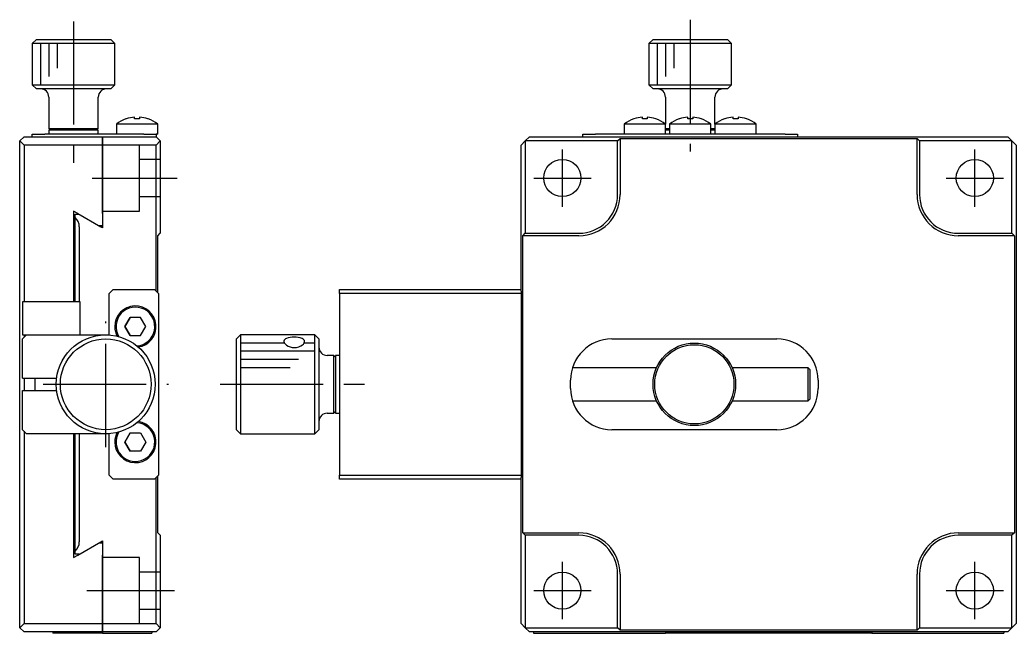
# Model space of a CAD drawing. Extents: x 17 to 272, y 4 to 148.
# Drawn here: x 151.5 to 272.2, y 49 to 123.4 of the extents above; entities that cross this region are included whole.
import ezdxf

# ---------------------------------------------------------------- set-up
doc = ezdxf.new("R2010")
doc.units = 0
doc.header["$LTSCALE"] = 10
doc.linetypes.add('CENTER', pattern=[2, 1.25, -0.25, 0.25, -0.25])
doc.linetypes.add('DASHED', pattern=[3.5, 2, -1.5])
doc.layers.get('0').update_dxf_attribs({"linetype": 'CONTINUOUS'})
doc.layers.add('CENTER', color=1, linetype='CENTER')

msp = doc.modelspace()

# ---------------------------------------------------------------- linework, layer by layer
at = {"color": 7, "linetype": 'CONTINUOUS'}
for p, q in [((153.5, 121), (153, 120.5)), ((153.5, 121), (162.5, 121)), ((163, 120.5), (162.5, 121)), ((228.25, 121), (227.75, 120.5)), ((228.25, 121), (232.75, 121)), ((232.75, 121), (237.25, 121)), ((237.75, 120.5), (237.25, 121)), ((163, 120.5), (153, 120.5)), ((153, 120.5), (153, 115.5)), ((163, 115.5), (163, 120.5)), ((232.75, 120.5), (227.75, 120.5)), ((227.75, 120.5), (227.75, 115.5)), ((237.75, 120.5), (232.75, 120.5)), ((237.75, 115.5), (237.75, 120.5)), ((153, 115.5), (163, 115.5)), ((153, 115.5), (153.5, 115)), ((162.5, 115), (153.5, 115)), ((162.5, 115), (163, 115.5)), ((227.75, 115.5), (237.75, 115.5)), ((227.75, 115.5), (228.25, 115)), ((237.25, 115), (228.25, 115)), ((237.25, 115), (237.75, 115.5)), ((155, 114), (155, 110.2)), ((161, 110.2), (161, 114)), ((229.75, 114), (229.75, 110.722499)), ((235.75, 110.722499), (235.75, 114)), ((164.383755, 111.365302), (164.35, 111.365302)), ((165.4, 111.365302), (165.4, 111.577436)), ((166, 111.365302), (165.4, 111.365302)), ((166, 111.577436), (166, 111.365302)), ((167.05, 111.365302), (167.016245, 111.365302)), ((225.933755, 111.365302), (225.9, 111.365302)), ((226.95, 111.365302), (226.95, 111.577436)), ((227.55, 111.365302), (226.95, 111.365302)), ((227.55, 111.577436), (227.55, 111.365302)), ((228.6, 111.365302), (228.566245, 111.365302)), ((231.433755, 111.365302), (231.4, 111.365302)), ((232.45, 111.365302), (232.45, 111.577436)), ((233.05, 111.365302), (232.45, 111.365302)), ((233.05, 111.577436), (233.05, 111.365302)), ((234.1, 111.365302), (234.066245, 111.365302)), ((236.933755, 111.365302), (236.9, 111.365302)), ((237.95, 111.365302), (237.95, 111.577436)), ((238.55, 111.365302), (237.95, 111.365302)), ((238.55, 111.577436), (238.55, 111.365302)), ((239.6, 111.365302), (239.566245, 111.365302)), ((155, 110.2), (161, 110.2)), ((155, 110.2), (155.2, 110)), ((161, 110), (155, 110)), ((155, 110), (155, 109.5)), ((160.8, 110), (155.2, 110)), ((160.8, 110), (161, 110.2)), ((161, 109.5), (161, 110)), ((165.7, 110.722499), (163.2, 110.722499)), ((163.2, 110.722499), (163.2, 109.5)), ((168.2, 110.722499), (165.7, 110.722499)), ((168.2, 109.5), (168.2, 110.722499)), ((229.75, 110.722499), (224.75, 110.722499)), ((224.75, 110.722499), (224.75, 109.5)), ((229.75, 109.5), (229.75, 110.722499)), ((229.75, 110.2), (230.25, 110.2)), ((229.75, 110.2), (229.95, 110)), ((230.25, 110), (229.75, 110)), ((235.25, 110.722499), (230.25, 110.722499)), ((230.25, 110.722499), (230.25, 109.5)), ((235.25, 109.5), (235.25, 110.722499)), ((235.25, 110.2), (235.75, 110.2)), ((235.75, 110), (235.25, 110)), ((235.55, 110), (235.75, 110.2)), ((240.75, 110.722499), (235.75, 110.722499)), ((235.75, 110.722499), (235.75, 109.5)), ((240.75, 109.5), (240.75, 110.722499)), ((151.5, 108.7), (152, 109.2)), ((152, 108.2), (151.5, 108.7)), ((151.5, 49.7), (151.5, 108.7)), ((152, 109.2), (161.5, 109.2)), ((153, 109.2), (153, 109.5)), ((153, 109.5), (154.5, 109.5)), ((166.5, 109.5), (154.5, 109.5)), ((161.5, 109.2), (161.5, 108.2)), ((161.5, 108.2), (161.5, 109.2)), ((161.5, 109.2), (168, 109.2)), ((166.5, 109.5), (168, 109.5)), ((168.2, 109.5), (168, 109.5)), ((168, 109.5), (168, 109.2)), ((168, 109.2), (168.5, 108.7)), ((168.5, 108.7), (168, 108.2)), ((168.5, 108.7), (168.5, 97.5)), ((212.75, 108.7), (212.25, 108.2)), ((213.25, 109.2), (212.75, 108.7)), ((212.75, 108.7), (212.75, 97.5)), ((223.95, 108.7), (212.75, 108.7)), ((213.25, 109.2), (221.25, 109.2)), ((219.75, 109.2), (219.75, 109.5)), ((219.75, 109.5), (221.25, 109.5)), ((226.270204, 109.5), (221.25, 109.5)), ((221.25, 109.2), (244.25, 109.2)), ((221.25, 109.2), (244.25, 109.2)), ((223.95, 108.7), (224.25, 109)), ((223.95, 102.2), (223.95, 108.7)), ((224.25, 109), (260.25, 109)), ((224.25, 109), (224.25, 102.2)), ((228.229796, 109.5), (226.270204, 109.5)), ((229.75, 109.5), (228.229796, 109.5)), ((235.75, 109.5), (229.75, 109.5)), ((237.270204, 109.5), (235.75, 109.5)), ((239.229796, 109.5), (237.270204, 109.5)), ((244.25, 109.5), (239.229796, 109.5)), ((244.25, 109.5), (245.75, 109.5)), ((244.25, 109.2), (271.25, 109.2)), ((245.75, 109.5), (245.75, 109.2)), ((260.25, 109), (260.55, 108.7)), ((260.25, 102.2), (260.25, 109)), ((271.75, 108.7), (260.55, 108.7)), ((260.55, 108.7), (260.55, 102.2)), ((271.75, 108.7), (271.25, 109.2)), ((271.75, 97.5), (271.75, 108.7)), ((272.25, 108.2), (271.75, 108.7)), ((152, 108.2), (152, 89.2)), ((161.5, 108.2), (152, 108.2)), ((161.5, 99.9), (161.5, 108.2)), ((168, 108.2), (161.5, 108.2)), ((161.5, 108.2), (161.5, 99.9)), ((168, 90.5), (168, 108.2)), ((212.25, 90.5), (212.25, 108.2)), ((272.25, 108.2), (272.25, 50.2)), ((158.519615, 99.9), (158, 100.2)), ((158, 100.2), (158, 89.2)), ((158.2, 99.418034), (158.2, 99.8)), ((158.2, 99.8), (158.69282, 99.8)), ((158.2, 89.2), (158.2, 99.418034)), ((158.519615, 99.9), (161.291288, 98.3)), ((161.5, 99.9), (161.5, 98.1795)), ((158.7, 98.3), (158.7, 89.2)), ((161.5, 98.4), (161.118083, 98.4)), ((161.5, 98.1795), (161.291288, 98.3)), ((168.2, 97.2), (168.5, 97.5)), ((168.2, 90.3), (168.2, 97.2)), ((212.45, 97.2), (212.75, 97.5)), ((212.45, 61.2), (212.45, 97.2)), ((219.25, 97.2), (212.45, 97.2)), ((212.75, 97.5), (219.25, 97.5)), ((265.25, 97.5), (271.75, 97.5)), ((272.05, 97.2), (265.25, 97.2)), ((271.75, 97.5), (272.05, 97.2)), ((272.05, 97.2), (272.05, 61.2)), ((162.8, 90.7), (162.3, 90.2)), ((162.8, 90.7), (167.8, 90.7)), ((168.3, 90.2), (167.8, 90.7)), ((190.25, 90.7), (212.25, 90.7)), ((190.25, 90.2), (190.25, 90.7)), ((162.3, 85.2), (162.3, 90.2)), ((168.3, 90.2), (168.3, 68.2)), ((212.25, 90.2), (190.25, 90.2)), ((190.25, 90.2), (190.25, 68.2)), ((212.25, 90.5), (212.25, 90.2)), ((212.25, 90.2), (212.25, 68.2)), ((158.8, 89.2), (151.8, 89.2)), ((151.8, 89.2), (151.8, 85.2)), ((158.8, 85.2), (158.8, 89.2)), ((164.864915, 87.3), (164.229829, 86.2)), ((164.229829, 86.2), (164.864915, 87.3)), ((166.135085, 87.3), (164.864915, 87.3)), ((166.770171, 86.2), (166.135085, 87.3)), ((164.229829, 86.2), (164.864915, 85.1)), ((164.864915, 85.1), (164.229829, 86.2)), ((166.135085, 85.1), (166.770171, 86.2)), ((151.8, 85.2), (152.3, 85.2)), ((152.3, 85.2), (151.8, 84.7)), ((151.8, 79.95), (151.8, 84.7)), ((152, 85.2), (152, 84.9)), ((152.3, 85.2), (161.9, 85.2)), ((161.9, 85.2), (162.3, 85.2)), ((164.864915, 85.1), (166.135085, 85.1)), ((178.25, 85.2), (177.75, 84.7)), ((177.75, 73.7), (177.75, 84.7)), ((178.25, 85.2), (178.25, 73.2)), ((187.25, 85.2), (178.25, 85.2)), ((183.534806, 84.536407), (183.502734, 84.436934)), ((183.600851, 84.624601), (183.534806, 84.536407)), ((183.701246, 84.702733), (183.600851, 84.624601)), ((183.79444, 84.752001), (183.701246, 84.702733)), ((185.836196, 84.677759), (185.719273, 84.745644)), ((185.923235, 84.598349), (185.836196, 84.677759)), ((185.97817, 84.508521), (185.923235, 84.598349)), ((187.25, 73.2), (187.25, 85.2)), ((187.75, 84.7), (187.25, 85.2)), ((187.75, 84.7), (187.75, 73.7)), ((223.25, 84.7), (243.25, 84.7)), ((183.502734, 84.436934), (183.5, 84.396152)), ((183.5, 84.396152), (183.520771, 84.278982)), ((183.520771, 84.278982), (183.575556, 84.168922)), ((183.575556, 84.168922), (183.636448, 84.088879)), ((183.636448, 84.088879), (183.716234, 84.009029)), ((183.716234, 84.009029), (183.811414, 83.933954)), ((185.772615, 83.999298), (185.854954, 84.079227)), ((185.854954, 84.079227), (185.919987, 84.162148)), ((185.919987, 84.162148), (185.97776, 84.274812)), ((185.97776, 84.274812), (185.999687, 84.382216)), ((186, 84.396153), (185.97817, 84.508521)), ((185.999687, 84.382216), (186, 84.396153)), ((189.55, 82.7), (188.75, 82.7)), ((189.55, 75.7), (189.55, 82.7)), ((189.75, 82.5), (189.55, 82.7)), ((189.75, 82.7), (189.75, 75.7)), ((190.25, 82.7), (189.75, 82.7)), ((189.75, 82.5), (189.75, 75.9)), ((228.667403, 81.2), (218.480304, 81.2)), ((237.832944, 81.2), (237.832611, 81.2)), ((247.05, 81.2), (237.832964, 81.2)), ((247.05, 78.865206), (247.05, 81.2)), ((247.25, 81), (247.05, 81.2)), ((247.25, 81), (247.25, 78.898686)), ((151.8, 79.95), (155.94706, 79.95)), ((152, 79.95), (152, 78.45)), ((153.3, 79.95), (153.3, 78.450019)), ((218.25, 78.7), (218.25, 79.7)), ((248.25, 79.7), (248.25, 78.7)), ((247.05, 77.2), (247.05, 78.865206)), ((247.25, 78.898686), (247.25, 77.4)), ((151.8, 73.7), (151.8, 78.45)), ((151.8, 78.45), (155.94706, 78.45)), ((247.05, 77.2), (247.25, 77.4)), ((218.480304, 77.2), (228.667091, 77.2)), ((228.667111, 77.2), (228.667336, 77.2)), ((237.832711, 77.2), (237.832902, 77.2)), ((237.832921, 77.2), (247.05, 77.2)), ((188.75, 75.7), (189.55, 75.7)), ((189.55, 75.7), (189.75, 75.9)), ((189.75, 75.7), (190.25, 75.7)), ((151.8, 73.7), (152.3, 73.2)), ((177.75, 73.7), (178.25, 73.2)), ((187.25, 73.2), (187.75, 73.7)), ((243.25, 73.7), (223.25, 73.7)), ((152, 73.5), (152, 50.2)), ((161.9, 73.2), (152.3, 73.2)), ((158, 73.2), (158, 58.2)), ((158.2, 58.981966), (158.2, 73.2)), ((158.7, 73.2), (158.7, 60.1)), ((162.3, 73.2), (161.9, 73.2)), ((162.3, 68.2), (162.3, 73.2)), ((164.229829, 72.2), (164.864915, 73.3)), ((164.864915, 73.3), (164.229829, 72.2)), ((164.864915, 73.3), (166.135085, 73.3)), ((166.135085, 73.3), (166.770171, 72.2)), ((178.25, 73.2), (187.25, 73.2)), ((164.864915, 71.1), (164.229829, 72.2)), ((164.229829, 72.2), (164.864915, 71.1)), ((166.770171, 72.2), (166.135085, 71.1)), ((166.135085, 71.1), (164.864915, 71.1)), ((162.3, 68.2), (162.8, 67.7)), ((167.8, 67.7), (162.8, 67.7)), ((167.8, 67.7), (168.3, 68.2)), ((168, 50.2), (168, 67.9)), ((168.2, 61.2), (168.2, 68.1)), ((190.25, 68.2), (212.25, 68.2)), ((190.25, 67.7), (190.25, 68.2)), ((212.25, 67.7), (190.25, 67.7)), ((212.25, 68.2), (212.25, 67.9)), ((212.25, 50.2), (212.25, 67.9)), ((168.5, 60.9), (168.2, 61.2)), ((168.5, 60.9), (168.5, 49.7)), ((212.75, 60.9), (212.45, 61.2)), ((212.45, 61.2), (219.25, 61.2)), ((212.75, 60.9), (212.75, 49.7)), ((219.25, 60.9), (212.75, 60.9)), ((265.25, 61.2), (272.05, 61.2)), ((271.75, 60.9), (265.25, 60.9)), ((272.05, 61.2), (271.75, 60.9)), ((271.75, 49.7), (271.75, 60.9)), ((158.519615, 58.5), (161.291288, 60.1)), ((161.118083, 60), (161.5, 60)), ((161.291288, 60.1), (161.5, 60.2205)), ((161.5, 60.2205), (161.5, 58.5)), ((158, 58.2), (158.519615, 58.5)), ((158.2, 58.6), (158.2, 58.981966)), ((158.69282, 58.6), (158.2, 58.6)), ((161.5, 50.2), (161.5, 58.5)), ((161.5, 58.5), (161.5, 50.2)), ((223.95, 49.7), (223.95, 56.2)), ((224.25, 56.2), (224.25, 49.4)), ((260.25, 49.4), (260.25, 56.2)), ((260.55, 56.2), (260.55, 49.7)), ((151.5, 49.7), (152, 50.2)), ((152, 49.2), (151.5, 49.7)), ((152, 50.2), (161.5, 50.2)), ((161.5, 50.2), (161.5, 49.2)), ((161.5, 50.2), (168, 50.2)), ((161.5, 49.2), (161.5, 50.2)), ((168, 50.2), (168.5, 49.7)), ((168.5, 49.7), (168, 49.2)), ((212.25, 50.2), (212.75, 49.7)), ((212.75, 49.7), (213.25, 49.2)), ((212.75, 49.7), (223.95, 49.7)), ((224.25, 49.4), (223.95, 49.7)), ((260.55, 49.7), (260.25, 49.4)), ((260.55, 49.7), (271.75, 49.7)), ((271.25, 49.2), (271.75, 49.7)), ((271.75, 49.7), (272.25, 50.2)), ((161.5, 49.2), (152, 49.2)), ((155.5, 49.2), (155.5, 49.05)), ((161.5, 49.05), (155.5, 49.05)), ((161.5, 49.2), (161.5, 49.05)), ((161.5, 49.05), (161.5, 49.2)), ((168, 49.2), (161.5, 49.2)), ((161.5, 49.05), (167.5, 49.05)), ((167.5, 49.2), (167.5, 49.05)), ((271.25, 49.2), (213.25, 49.2)), ((213.75, 49.2), (213.75, 49.05)), ((213.75, 49.05), (229.75, 49.05)), ((260.25, 49.4), (224.25, 49.4)), ((229.75, 49.2), (229.75, 49.05)), ((230.25, 49.05), (229.76, 49.05)), ((231.25, 49.05), (230.25, 49.05)), ((232.25, 49.05), (231.25, 49.05)), ((233.25, 49.05), (232.25, 49.05)), ((234.25, 49.05), (233.25, 49.05)), ((235.25, 49.05), (234.25, 49.05)), ((236.25, 49.05), (235.25, 49.05)), ((237.25, 49.05), (236.25, 49.05)), ((238.25, 49.05), (237.25, 49.05)), ((239.25, 49.05), (238.25, 49.05)), ((240.25, 49.05), (239.25, 49.05)), ((241.25, 49.05), (240.25, 49.05)), ((242.25, 49.05), (241.25, 49.05)), ((243.25, 49.05), (242.25, 49.05)), ((244.25, 49.05), (243.25, 49.05)), ((245.25, 49.05), (244.25, 49.05)), ((246.25, 49.05), (245.25, 49.05)), ((247.25, 49.05), (246.25, 49.05)), ((248.25, 49.05), (247.25, 49.05)), ((249.25, 49.05), (248.25, 49.05)), ((250.25, 49.05), (249.25, 49.05)), ((251.25, 49.05), (250.25, 49.05)), ((252.25, 49.05), (251.25, 49.05)), ((253.25, 49.05), (252.25, 49.05)), ((254.25, 49.05), (253.25, 49.05)), ((254.74, 49.05), (254.25, 49.05)), ((254.75, 49.2), (254.75, 49.05)), ((254.75, 49.05), (270.75, 49.05)), ((270.75, 49.2), (270.75, 49.05))]:
    msp.add_line(p, q, dxfattribs=at)
at = {"color": 3, "linetype": 'CONTINUOUS'}
for p, q in [((154, 120.5), (154, 115.5)), ((155, 120.5), (155, 116.5)), ((156, 120.5), (156, 117.5)), ((228.75, 120.5), (228.75, 115.5)), ((229.75, 120.5), (229.75, 116.5)), ((230.75, 120.5), (230.75, 117.5)), ((183.560086, 84.2), (178.25, 84.2)), ((187.25, 84.2), (185.939397, 84.2)), ((187.25, 83.2), (178.25, 83.2)), ((185.25, 82.2), (178.25, 82.2)), ((184.25, 81.2), (178.25, 81.2)), ((237.832944, 81.199995), (237.832578, 81.199995)), ((156.090419, 77.700005), (156.090524, 77.700005)), ((228.667111, 77.200005), (228.667422, 77.200005)), ((237.832578, 77.200005), (237.832902, 77.200005))]:
    msp.add_line(p, q, dxfattribs=at)
at = {"color": 3, "linetype": 'DASHED'}
for p, q in [((166, 100.2), (166, 108.2)), ((168.5, 106.45), (166, 106.45)), ((166, 101.95), (168.5, 101.95)), ((161.5, 100.2), (166, 100.2)), ((166, 58.2), (161.5, 58.2)), ((166, 50.2), (166, 58.2)), ((168.5, 56.45), (166, 56.45)), ((166, 51.95), (168.5, 51.95))]:
    msp.add_line(p, q, dxfattribs=at)
at = {"color": 7, "linetype": 'CONTINUOUS'}
for centre, radius in [((217.25, 104.2), 2.25), ((267.25, 104.2), 2.25), ((161.9, 79.2), 6), ((161.9, 79.2), 5.5), ((233.25, 79.2), 5), ((233.25, 79.2), 4.8), ((217.25, 54.2), 2.25), ((267.25, 54.2), 2.25)]:
    msp.add_circle(centre, radius, dxfattribs=at)
for centre, radius, start, end in [((154, 114), 1, 0, 90), ((162, 114), 1, 90, 180), ((228.75, 114), 1, 0, 90), ((236.75, 114), 1, 90, 180), ((165.7, 107.6), 4, 109.724634, 128.682187), ((165.7, 107.6), 3.988734, 94.313394, 109.268203), ((165.7, 107.6), 3.988734, 70.731797, 85.686606), ((165.7, 107.6), 4, 51.317813, 70.275366), ((227.25, 107.6), 4, 109.724634, 128.682187), ((227.25, 107.6), 3.988734, 94.313394, 109.268203), ((227.25, 107.6), 3.988734, 70.731797, 85.686606), ((227.25, 107.6), 4, 51.317813, 70.275366), ((232.75, 107.6), 4, 109.724634, 128.682187), ((232.75, 107.6), 3.988734, 94.313394, 109.268203), ((232.75, 107.6), 3.988734, 70.731797, 85.686606), ((232.75, 107.6), 4, 51.317813, 70.275366), ((238.25, 107.6), 4, 109.724634, 128.682187), ((238.25, 107.6), 3.988734, 94.313394, 109.268203), ((238.25, 107.6), 3.988734, 70.731797, 85.686606), ((238.25, 107.6), 4, 51.317813, 70.275366), ((219.25, 102.2), 4.7, 270, 0), ((219.25, 102.2), 5, 270, 0), ((265.25, 102.2), 5, 180, 270), ((265.25, 102.2), 4.7, 180, 270), ((157.2, 98.3), 1.5, 0, 48.189685), ((165.5, 86.2), 2.5, 277.859055, 180), ((165.5, 86.2), 2.35, 274.46626, 211.101517), ((165.5, 86.2), 2.5, 180, 207.708722), ((184.747456, 81.902429), 3.004713, 71.12945938, 108.49208914), ((223.25, 79.7), 5, 90, 180), ((243.25, 79.7), 5, 0, 90), ((184.731036, 85.322455), 1.665425, 236.48296711, 270.65242511), ((184.769749, 85.297342), 1.640323, 269.31017674, 307.68960229), ((188.75, 83.7), 1, 180, 270), ((223.25, 78.7), 5, 180, 270), ((243.25, 78.7), 5, 270, 0), ((188.75, 74.7), 1, 90, 180), ((165.5, 72.2), 2.5, 180, 82.140945), ((165.5, 72.2), 2.35, 148.898483, 85.53374), ((165.5, 72.2), 2.5, 152.291278, 180), ((219.25, 56.2), 5, 0, 90), ((219.25, 56.2), 4.7, 0, 90), ((265.25, 56.2), 5, 90, 180), ((265.25, 56.2), 4.7, 90, 180), ((157.2, 60.1), 1.5, 311.810315, 0)]:
    msp.add_arc(centre, radius, start, end, dxfattribs=at)
at = {"layer": 'CENTER', "color": 1, "linetype": 'CENTER'}
for p, q in [((158, 123.18), (158, 106.04)), ((232.75, 123.36), (232.75, 107.43)), ((217.25, 100.725), (217.25, 107.675)), ((267.25, 100.725), (267.25, 107.675)), ((160.24, 104.2), (170.55, 104.2)), ((213.775, 104.2), (220.725, 104.2)), ((263.775, 104.2), (270.725, 104.2)), ((161.9, 71.6), (161.9, 86.8)), ((154.3, 79.2), (169.5, 79.2)), ((175.77, 79.2), (193.3, 79.2)), ((217.25, 50.725), (217.25, 57.675)), ((267.25, 50.725), (267.25, 57.675)), ((159.6, 54.2), (170.23, 54.2)), ((213.775, 54.2), (220.725, 54.2)), ((263.775, 54.2), (270.725, 54.2))]:
    msp.add_line(p, q, dxfattribs=at)

doc.saveas('drawing.dxf')
